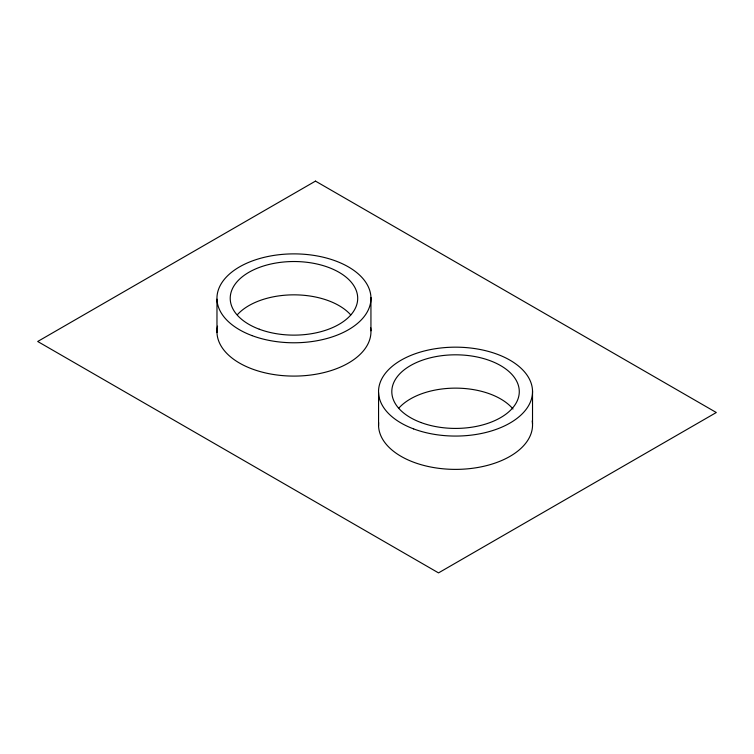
<?xml version="1.0" encoding="UTF-8"?>
<svg xmlns="http://www.w3.org/2000/svg" width="754" height="754" viewBox="0 0 754 754"><rect width="100%" height="100%" fill="white"/><g stroke="black" fill="none" stroke-linecap="round" stroke-linejoin="round"><path stroke-width="1.13" d="M532.522 390.761L532.522 424.078M378.565 392.476L378.565 425.793M370.94 297.472L370.94 330.789M216.973 299.178L216.973 332.495M370.638 327.622A76.993 44.448 0 0 1 292.693 376.086A76.993 44.448 0 0 1 217.548 326.162M237.435 314.635A63.741 36.805 0 0 1 294.248 294.842A63.741 36.805 0 0 1 350.742 314.927M532.22 420.911A76.993 44.448 0 0 1 457.028 469.374A76.993 44.448 0 0 1 378.649 422.617M399.017 407.923A63.741 36.805 0 0 1 456.594 388.14A63.741 36.805 0 0 1 513.003 409.007M315.483 181.111L37.7 341.487L438.517 572.889L716.3 412.513L315.483 181.111M252.034 335.615A76.993 44.448 0 0 0 370.845 300.639A76.993 44.448 0 0 0 258.99 258.726A76.993 44.448 0 0 0 252.034 335.615M259.253 329.196A63.741 36.805 0 0 0 357.613 300.243A63.741 36.805 0 0 0 265.003 265.54A63.741 36.805 0 0 0 259.253 329.196M413.626 428.903A76.993 44.448 0 0 0 532.428 393.937A76.993 44.448 0 0 0 420.572 352.014A76.993 44.448 0 0 0 413.626 428.903M420.836 422.485A63.741 36.805 0 0 0 519.195 393.531A63.741 36.805 0 0 0 426.594 358.829A63.741 36.805 0 0 0 420.836 422.485"/></g></svg>
